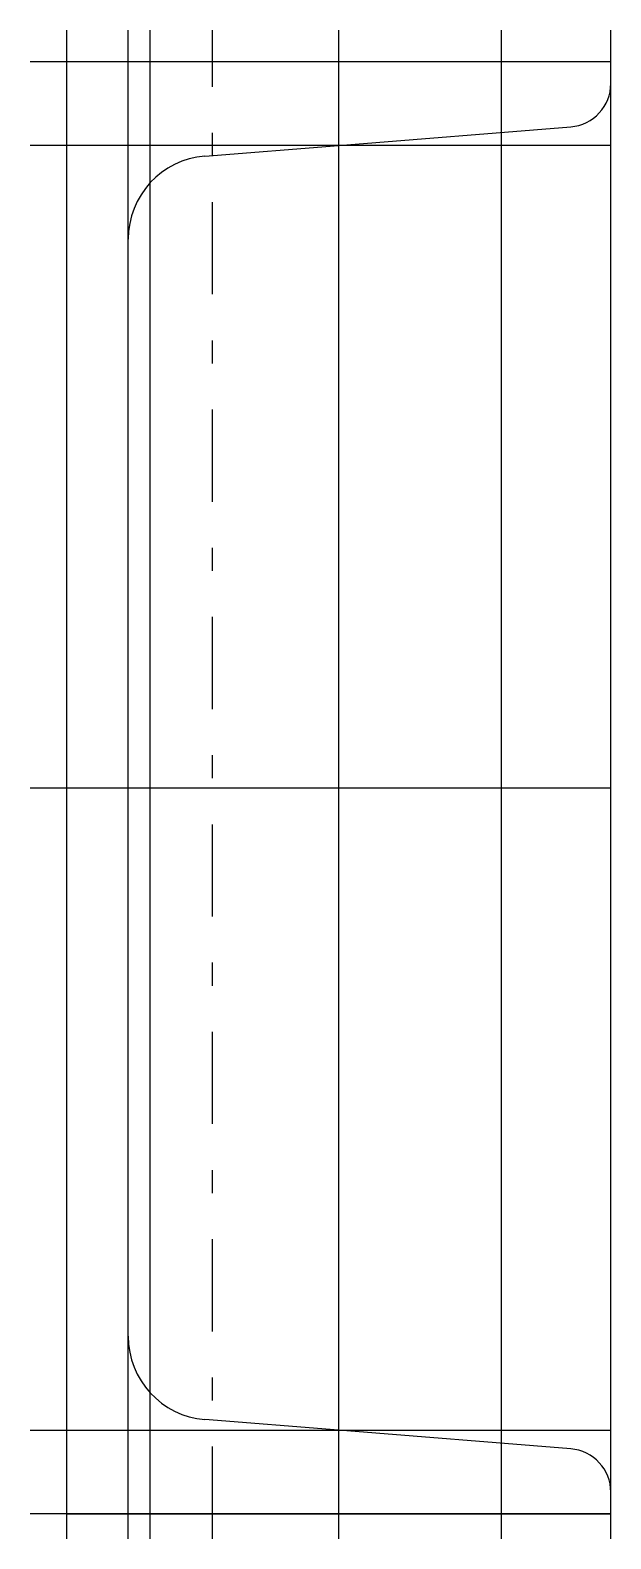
# Model space of a CAD drawing. Extents: x -5 to 75, y -103 to 104.
import ezdxf

# ---------------------------------------------------------------- set-up
doc = ezdxf.new("R2010")
doc.units = 0
doc.linetypes.add('CENTER', pattern=[28.575, 12.7, -6.35, 3.175, -6.35])
doc.layers.get('0').update_dxf_attribs({"linetype": 'CONTINUOUS'})

msp = doc.modelspace()

# ---------------------------------------------------------------- linework, layer by layer
at = {"linetype": 'CONTINUOUS'}
for p, q in [((0, 104.37), (0, -103.46)), ((8.5, -103.46), (8.5, 104.37)), ((11.5, 104.37), (11.5, -103.46)), ((37.5, 104.37), (37.5, -103.46)), ((59.88, 104.37), (59.88, -103.46)), ((75, -103.46), (75, 104.37)), ((75, 100), (-5, 100)), ((75, 100), (0, 100)), ((0, 100), (0, -100)), ((75, 97.04), (75, 100)), ((37.5, 88.5), (69.48, 91.06)), ((75, 88.5), (-5, 88.5)), ((19.08, 87.03), (37.5, 88.5)), ((8.5, -75.56), (8.5, 75.56)), ((-5, 0), (75, 0)), ((37.5, -88.5), (19.08, -87.03)), ((-5, -88.5), (75, -88.5)), ((69.48, -91.06), (37.5, -88.5)), ((75, -100), (75, -97.04)), ((75, -100), (-5, -100)), ((0, -100), (75, -100))]:
    msp.add_line(p, q, dxfattribs=at)
at = {"linetype": 'CENTER'}
for p, q in [((20.1, -103.46), (20.1, 104.37)), ((-5, 0), (75, 0))]:
    msp.add_line(p, q, dxfattribs=at)
at = {"linetype": 'CONTINUOUS'}
for centre, radius, start, end in [((69, 97.04), 6, 274.5886, 359.9927), ((20, 75.57), 11.5, 94.5886, 180.0342), ((20, -75.57), 11.5, 179.9658, 265.4114), ((69, -97.04), 6, 0.0073, 85.4114)]:
    msp.add_arc(centre, radius, start, end, dxfattribs=at)

doc.saveas('drawing.dxf')
